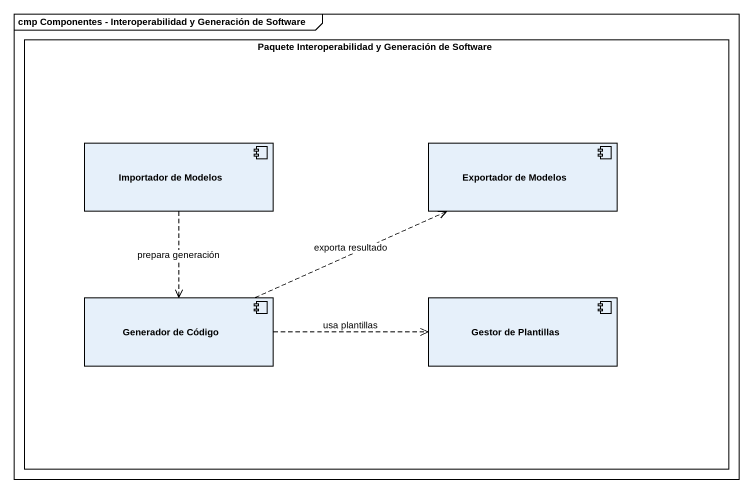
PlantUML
@startuml
mainframe cmp Componentes - Interoperabilidad y Generación de Software
rectangle "Paquete Interoperabilidad y Generación de Software" as Paquete_Interoperabilidad_y {
  component "Importador de Modelos" as Importador_de_Modelos
  component "Exportador de Modelos" as Exportador_de_Modelos
  component "Generador de Código" as Generador_de_Código
  component "Gestor de Plantillas" as Gestor_de_Plantillas
}
Importador_de_Modelos ..> Generador_de_Código : prepara generación
Generador_de_Código .right.> Exportador_de_Modelos : exporta resultado
Generador_de_Código .right.> Gestor_de_Plantillas : usa plantillas
@enduml
